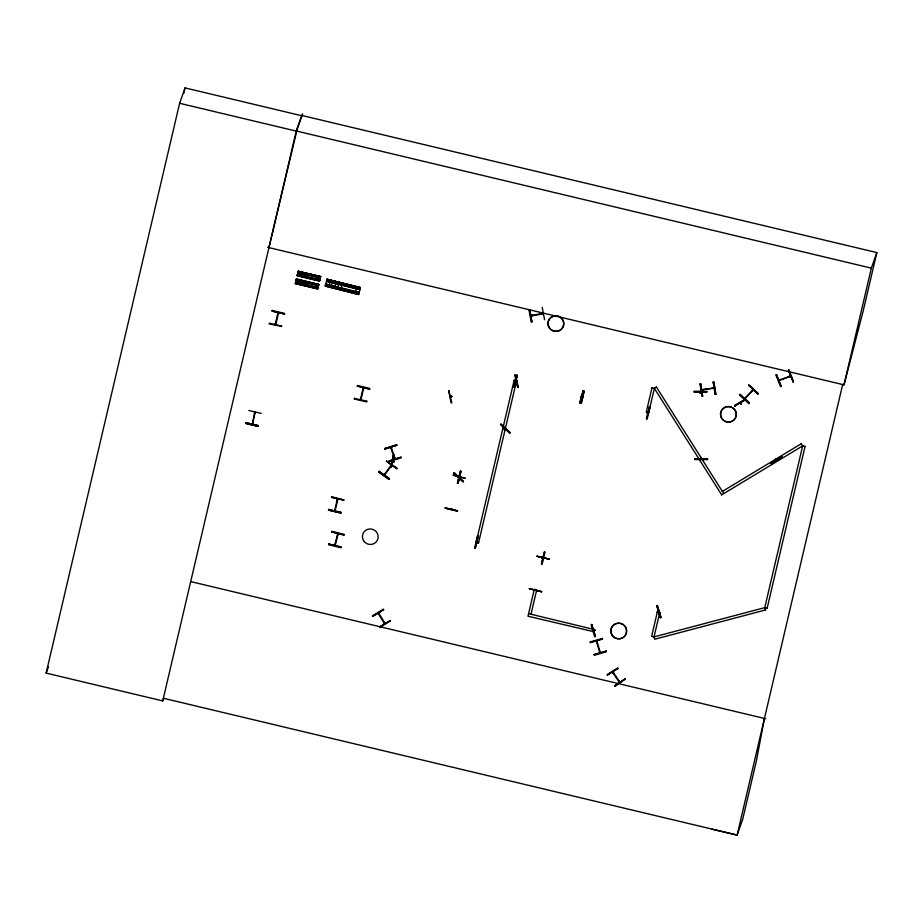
<?xml version="1.0" encoding="UTF-8"?>
<svg xmlns="http://www.w3.org/2000/svg" width="923" height="923" viewBox="0 0 923 923"><rect width="100%" height="100%" fill="white"/><g stroke="black" fill="none" stroke-linecap="round" stroke-linejoin="round"><path stroke-width="1.38" d="M254.99 413.435L255.198 412.143M275.654 324.769L275.55 323.315L275.227 324.665M276.058 323.569L275.516 323.442M278.273 313.82L278.077 312.516M278.504 312.885L275.689 324.642L275.158 324.377M335.13 510.834L334.553 510.604M335.372 509.9L334.749 509.75M337.472 498.732L337.956 498.893M360.42 399.74L360.789 398.228M363.697 387.695L363.489 388.987L362.947 388.675M707.537 458.927L707.537 459.619L694.857 459.539L694.892 458.812L707.583 458.8M707.537 459.089L694.846 458.846M334.749 545.574L335.13 544.062M337.68 533.448L337.783 534.902M254.379 413.112L254.875 413.492M255.267 412.431L254.575 412.258L254.91 413.366M337.068 499.931L337.772 499.966M360.616 398.621L361.043 399.613L360.351 399.451M363.766 387.972L360.881 399.705M335.072 544.224L335.372 545.458L334.68 545.285M778.758 380.311L779.208 380.749M789.707 376.815L789.442 376.157M391.19 447.228L390.706 447.343M394.375 457.75L394.952 457.981M384.026 474.941L385.122 474.191L384.383 475.195M391.156 466.08L390.579 465.827L391.421 464.88M596.258 640.92L597.089 642.131L596.673 640.804M599.615 651.419L599.973 652.919M764.44 718.44L756.341 761.071L742.68 819.393L737.119 835.096L712.095 829.212M296.26 279.784L318.55 285.334L296.133 280.361L318.458 285.68L318.608 285.045L296.271 279.75L296.468 278.931L318.77 284.365M297.494 274.431L297.241 275.539L319.566 280.869L320.604 276.496L298.279 271.2L297.171 275.85L319.496 281.18L319.773 280.004L297.494 274.431L319.808 279.854M298.279 271.177L298.025 272.285M317.685 288.887L295.348 283.592L317.674 288.934L317.962 287.768L295.672 282.207L317.962 287.768M318.55 285.334L318.793 284.261L317.766 288.587L295.545 282.773L317.881 288.057M320.362 277.569L298.094 271.985L297.956 272.585L320.281 277.927L320.604 276.496M700.153 392.229C702.022 392.056 699.334 394.813 700.222 391.963M593.512 630.386L593.639 630.801M658.572 611.961L657.095 611.926L658.445 611.545M358.655 294.518L325.277 286.095L358.655 294.495L360.397 287.526L326.984 279.288L360.397 287.526M358.885 293.572L325.484 285.265L325.265 286.176M325.554 284.999L359.093 292.764L325.784 284.053L325.554 284.999L358.943 293.341M326.5 281.284L326.719 280.361L360.028 289.084L359.878 289.649L326.5 281.284L359.901 289.58M360.166 288.472L326.788 280.107L360.316 287.907L327.007 279.184M248.829 410.493L261.221 413.366M272.262 310.463L284.619 313.405L284.469 314.039L272.112 311.097L272.273 310.416M295.348 283.615L295.429 283.303M296.318 279.554L318.666 284.803M297.356 275.042L319.693 280.338M318.008 287.514L295.672 282.253L295.533 282.819M319.623 280.604L297.31 275.216L319.635 280.569M320.281 277.904L297.967 272.504M357.328 386.033L369.661 389.114L357.305 386.172L357.455 385.491L369.823 388.445L369.661 389.114M343.91 500.081L331.507 497.312L331.657 496.643L343.921 500.058L331.507 497.312M465.215 478.333L452.928 475.08L465.25 478.241M549.277 559.142L536.909 556.234L549.3 559.061M331.749 531.856L344.06 535.005L331.715 531.983L331.876 531.313L344.21 534.382L344.06 535.005M163.659 698.342L162.748 700.915L46.15 673.098L179.616 103.284L185.062 87.904L301.671 115.721M183.746 93.523L185.062 87.904M162.748 700.915L296.271 130.962L871.347 268.132L876.85 252.59L301.763 115.433L296.225 131.101L179.616 103.284M245.818 423.369L258.152 426.38L245.795 423.438L245.956 422.769L258.359 425.584M281.596 326.338L269.112 323.915L269.262 323.235L281.665 326.061M254.76 412.039L252.348 424.292M275.262 324.538L277.95 312.759M252.429 424.13L255.163 412.269M258.152 426.391L258.313 425.711L246.003 422.63M299.571 275.965L300.517 271.916M299.26 284.088L300.206 280.038M301.083 276.323L302.029 272.273M301.521 284.63L302.479 280.58M303.344 276.865L304.29 272.816M303.54 285.103L304.486 281.053M305.363 277.338L306.309 273.289M305.801 285.645L306.759 281.596M307.624 277.881L308.57 273.831M315.504 288.022L316.451 283.972M317.327 280.257L318.273 276.208M328.519 510.061L340.864 513.05L328.496 510.131L328.703 509.334M360.455 399.613L363.189 387.602L362.947 388.941M337.437 498.858L334.611 510.707M335.084 510.857L337.899 499.008M366.812 401.263L366.662 401.932L354.294 398.99L354.501 398.182M340.852 513.084L341.06 512.277M478.645 542.62L476.176 542.239L514.18 380.103M478.576 542.805L516.58 380.68M593.962 631.747L527.979 616.218L534.29 589.37M536.69 589.947L531.002 614.233M593.893 631.943L594.516 629.382M648.742 412.477L646.273 412.096L652.03 387.614M648.673 412.673L654.442 388.191M764.89 607.611L654.049 636.893L651.638 636.316L657.326 612.03L659.807 612.41M765.548 609.965L654.707 639.235L654.049 636.893L659.737 612.595M767.175 608.222L764.706 607.842L802.698 445.705M767.105 608.407L805.098 446.282M871.347 268.132L844.003 384.868L267.589 247.295M876.85 252.59L863.19 310.924L844.026 384.787L842.676 384.464L737.119 835.096L163.44 698.261M325.484 285.265L358.851 293.722M325.692 284.469L359.059 292.879M325.761 284.146L359.174 292.395M326.915 279.611L326.777 280.131M268.939 247.618L297.229 129.024L302.629 113.783M296.456 278.954L295.464 283.234L317.777 288.564M298.21 271.5L320.546 276.785M318.723 284.584L296.433 279.138M334.784 545.447L337.645 533.575M335.211 545.551L338.164 533.598L337.887 534.844M390.614 467.269L393.533 455.143L390.614 467.269L391.283 467.315M391.156 467.396L394.202 455.189M391.237 467.442L394.086 455.27L393.475 455.154M393.013 461.165L392.748 461.731L394.075 461.765M394.017 461.927L392.748 461.165M457.693 477.168L457.843 476.556M459.239 476.96L458.581 477.503L459.723 475.853M460.462 471.007L457.404 483.225L458.096 483.398L460.969 471.238L458.085 483.375M460.508 471.134L457.45 483.098M478.218 536.136L477.526 535.963L474.607 548.089L475.287 548.262L478.264 536.009L475.218 548.204M514.388 387.36L517.318 375.234L516.695 375.061L513.707 387.187L514.434 387.233M516.269 381.511L514.792 381.395L517.272 381.418L515.807 381.511M477.802 542.747L477.941 542.136M476.695 542.412L477.918 542.816L478.229 542.159M543.22 558.346C544.062 557.815 541.201 558.196 541.663 557.273M580.832 397.144L580.763 396.371M580.359 402.959L579.621 402.913L583.071 390.902M541.466 564.045L544.489 551.908L545.078 552.092L542.147 564.218L541.466 564.045L544.432 551.792M580.232 403.028L583.163 390.902M580.313 403.086L583.232 390.96M581.236 403.293L584.121 391.156L581.248 403.316L580.567 403.143L583.59 391.006L580.613 403.016M583.151 397.409L582.967 396.959M583.094 397.571L583.255 396.982M646.746 412.869L646.688 412.096M646.654 412.708L647.842 413.066L646.896 412.258M649.411 406.743L650.092 406.905L647.173 419.03L646.481 418.869L649.457 406.616M649.527 406.743L646.608 418.869M354.42 398.459L366.858 401.136M325.438 285.622L326.927 279.565M328.83 286.465L330.319 280.407M331.092 287.03L332.58 280.973M334.484 287.884L335.972 281.827M337.495 288.622L338.983 282.565M340.875 289.464L342.364 283.407M355.413 293.11L356.901 287.053M457.623 510.788L445.278 507.8M451.774 509.381L451.093 509.288L451.416 508.538M458.535 477.445L459.331 477.122M451.624 509.473L451.843 508.642M451.716 509.369L451.162 509.277M536.909 556.234L549.254 559.223M541.686 591.608L529.329 588.62M535.155 590.097L535.467 589.359M535.686 590.235L535.259 589.612M326.707 280.396L360.108 288.703M445.151 508.25L457.508 511.215M445.209 507.996L457.577 510.95M541.616 591.805L529.283 588.747L541.639 591.747M450.251 396.429L451.785 396.382M451.705 396.613L451.682 395.967M612.514 672.106L613.126 673.225L613.622 672.74M618.883 681.232L619.61 682.547M619.91 682.201L612.953 671.979M744.469 398.632L745.484 397.467M752.753 390.798L752.13 390.521L753.11 389.587M753.433 389.887L752.707 390.752M458.696 477.018L459.435 476.164M459.1 477.341L460.046 476.164M505.331 428.964L504.016 429.587M378.442 612.987L379.111 614.06L378.061 613.218M378.557 614.245L379.157 613.887M385.11 623.498L378.695 613.149M385.168 623.66L384.118 622.817L384.799 623.89M530.725 315.562L542.909 313.335M541.963 313.578L541.986 314.155L542.055 313.543M543.278 313.843L530.979 316.012M740.108 402.982L741.215 403.951L740.477 402.751M46.15 673.098L48.423 666.694M272.112 311.097L284.469 314.039M298.694 279.681L297.748 283.73M328.842 543.982L341.187 547.004M384.903 449.213L384.683 448.555L396.925 445.14L384.914 449.016M388.941 479.325L378.638 471.918L388.941 479.337L389.356 478.772L379.099 471.238M386.541 461.119L397.155 468.146L396.752 468.711L386.506 461.2L396.752 468.711M391.006 448.44L391.56 448.359M389.021 460.969L401.032 457.093M391.006 466.092L391.779 465.134M389.402 478.645L378.949 471.491M448.74 390.544L451.797 402.74L451.105 402.889L448.716 390.556M372.869 616.16L383.541 609.688M383.287 609.295L372.5 615.768L372.927 616.229M372.88 616.356L383.622 609.665M379.653 626.902L390.441 620.487L379.607 627.029L379.976 627.617L390.452 620.66M454.254 472.83L453.77 473.326L462.988 482.014L463.473 481.506L454.289 472.703M460.381 470.972L461.015 471.272M457.577 477.076L458.639 477.537L458.696 476.764M463.473 481.506L454.139 472.934M532.19 315.758L532.167 315.17M531.971 321.804L529.525 309.609L528.914 309.736M517.884 387.337L515.357 375.05L518.391 387.233L517.699 387.395L514.769 375.084M500.531 424.407L509.75 433.083L500.531 424.407L501.016 423.899L510.234 432.587L509.75 433.083M544.57 319.739L542.193 307.347M514.353 387.222L517.238 375.176M580.659 396.798L582.967 397.536M583.532 390.891L584.178 391.19M542.701 558.346L541.628 557.884M528.602 613.657L594.447 629.578M651.961 387.81L654.372 388.387L656.53 386.922M591.805 624.456L591.089 624.779L594.724 636.789L595.393 636.605L591.712 624.49M590.374 642.489L602.511 638.981L590.42 642.42M594.989 630.421L594.92 629.844M595.439 636.478L591.689 624.583M596.523 642.027L597.146 641.97M594.158 654.488L594.32 655.284L606.434 651.684L606.296 650.969M694.096 391.929L706.787 391.894L694.096 391.929L694.096 391.225L706.776 391.329L706.776 392.01M700.026 383.933L701.907 396.336L702.611 396.232L700.615 383.76M699.969 383.956L700.707 383.737M702.807 390.164L703.049 389.471M701.665 390.267L703.118 389.91M702.657 396.105L700.58 383.841M607.426 675.244L617.937 668.367M715.821 394.352L713.837 381.984L715.833 394.363L715.14 394.467L713.237 381.96L715.325 394.421M714.206 388.491L712.798 388.098M613.668 673.029L613.091 673.086M614.591 685.743L625.136 678.947M618.918 681.635L619.252 680.989M700.972 458.881L701.019 457.335M625.09 678.855L614.545 685.87L614.937 686.447L625.159 679.12M656.784 605.684L657.361 605.557L660.995 617.568L660.326 617.752L656.784 605.684L660.453 617.614M734.846 405.97L745.657 399.544L734.893 405.889M740.038 394.34L749.314 402.97M741.215 403.951L740.731 402.913M748.634 385.433L749.118 384.926L758.394 393.556L757.921 394.052L748.738 385.249M745.023 398.794L745.807 397.767M722.397 491.417L801.395 443.628M654.372 388.387L721.613 494.751M757.921 394.052L748.703 385.329M723.701 493.493L656.461 387.118M776.566 374.542L775.862 374.923L780.5 386.599L781.158 386.356L776.474 374.588M776.451 374.669L781.112 386.276M788.45 370.088L788.98 369.996M793.122 381.857L788.438 370.181L793.076 381.776M770.959 463.104L781.758 456.666M776.058 460.012L775.435 458.777M701.595 389.829L703.061 390.071M712.741 388.26L714.137 388.064M594.758 630.559L593.639 630.351M658.445 611.995L657.222 612.341L658.422 612.053M278.296 313.912L278.504 312.62M618.791 681.451L619.195 681.151M713.86 388.029L701.849 389.737M459.85 476.556L459.112 477.226L457.6 476.568M505.169 429.126L504.431 429.795M384.095 474.837L391.34 464.984M384.453 475.091L391.71 465.296M458.65 476.96L458.696 477.341M515.899 381.084L514.896 381.257M583.071 397.109L580.994 396.475M476.799 541.986L478.172 542.32M541.605 557.434L542.851 557.746M744.561 398.54L753.03 389.691M753.341 389.991L744.792 398.932M599.5 651.638L600.388 652.792L596.881 641.012M477.895 542.747L476.937 542.539M459.389 476.118L460.012 476.395M617.902 668.448L607.046 674.851L617.591 668.01L617.949 668.552M721.544 494.947L802.629 445.901L805.029 446.467M740.188 403.236L741.146 403.836M781.781 456.873L770.913 463.231L771.282 463.819L782.069 457.358L771.282 463.796M531.948 315.862L532.11 315.32M778.874 380.264L790.434 375.926M790.596 376.33L778.92 380.714M792.961 381.926L793.618 381.684L788.969 369.985M384.879 449.086L396.89 445.209M389.206 461.754L401.205 457.82L400.986 457.22L388.975 461.096L389.194 461.685M590.397 642.616L590.201 641.958L602.35 638.474M593.824 630.801L594.862 630.455M528.925 309.724L531.233 322.058L531.925 321.931L529.606 309.62M514.722 375.211L515.357 375.05M450.378 396.405L451.601 396.578L450.412 396.913M515.022 381.787L515.934 381.534M657.314 605.557L660.983 617.556M713.191 382.087L713.883 381.995M701.734 389.818L713.998 388.075M700.972 458.754L701.411 457.635M393.74 461.927L392.886 461.719M477.076 541.986L478.045 542.286M619.448 682.501L612.607 672.359M384.66 623.775L378.153 613.472M394.698 459.216L390.741 447.47M298.256 271.281L320.581 276.6M298.048 272.204L320.373 277.546M295.475 283.084L317.8 288.403M514.111 380.299L516.511 380.864M534.221 589.566L536.621 590.132M190.715 581.594L765.802 718.763M646.758 412.293L647.865 412.558M392.875 461.2L393.994 461.477M700.176 393.186L700.222 392.102M801.326 443.825L802.629 445.901M383.253 609.261L383.622 609.849M781.712 456.793L782.081 457.393M745.692 399.647L745.322 399.059L734.523 405.485L734.893 406.085M775.828 458.823L776.428 459.792M396.705 444.69L384.683 448.555M391.167 447.332L395.171 458.823M602.327 638.439L602.523 639.097M599.927 652.792L596.27 641.185M764.821 607.807L765.49 610.149M700.661 392.102L700.661 393.233M298.141 271.754L320.466 277.131L298.152 271.72M326.638 280.73L360.016 289.13L326.627 280.788M328.796 544.109L328.634 544.789L340.991 547.743L341.141 547.131L328.784 544.166M328.634 509.542L341.002 512.461L328.646 509.508M594.181 654.58L606.284 651.177L594.124 654.615M739.531 394.952L739.992 394.479L749.268 403.097L748.795 403.605L739.531 394.952M611.995 635.059A7.938 7.788 19.5 0 0 625.713 634.736A7.938 7.788 19.5 0 0 618.433 623.187A7.938 7.788 19.5 0 0 611.995 635.059A7.892 7.742 19.5 0 0 625.69 634.678A7.892 7.742 19.5 0 0 618.445 623.198A7.892 7.742 19.5 0 0 612.053 635.001M721.705 418.431A7.926 7.776 19.5 0 0 735.4 418.107A7.926 7.776 19.5 0 0 728.132 406.57A7.926 7.776 19.5 0 0 721.705 418.431M721.763 418.315A7.892 7.742 19.5 0 0 735.4 418.004A7.892 7.742 19.5 0 0 728.155 406.524A7.892 7.742 19.5 0 0 721.763 418.315M363.593 540.774A7.915 7.765 19.5 0 0 377.253 540.451A7.915 7.765 19.5 0 0 370.008 528.948A7.915 7.765 19.5 0 0 363.593 540.774M549.185 327.677A7.892 7.742 19.5 0 0 562.822 327.365A7.892 7.742 19.5 0 0 555.588 315.874A7.892 7.742 19.5 0 0 549.185 327.677M549.22 327.584A7.892 7.742 19.5 0 0 562.857 327.273A7.892 7.742 19.5 0 0 555.611 315.781A7.892 7.742 19.5 0 0 549.22 327.584"/></g></svg>
